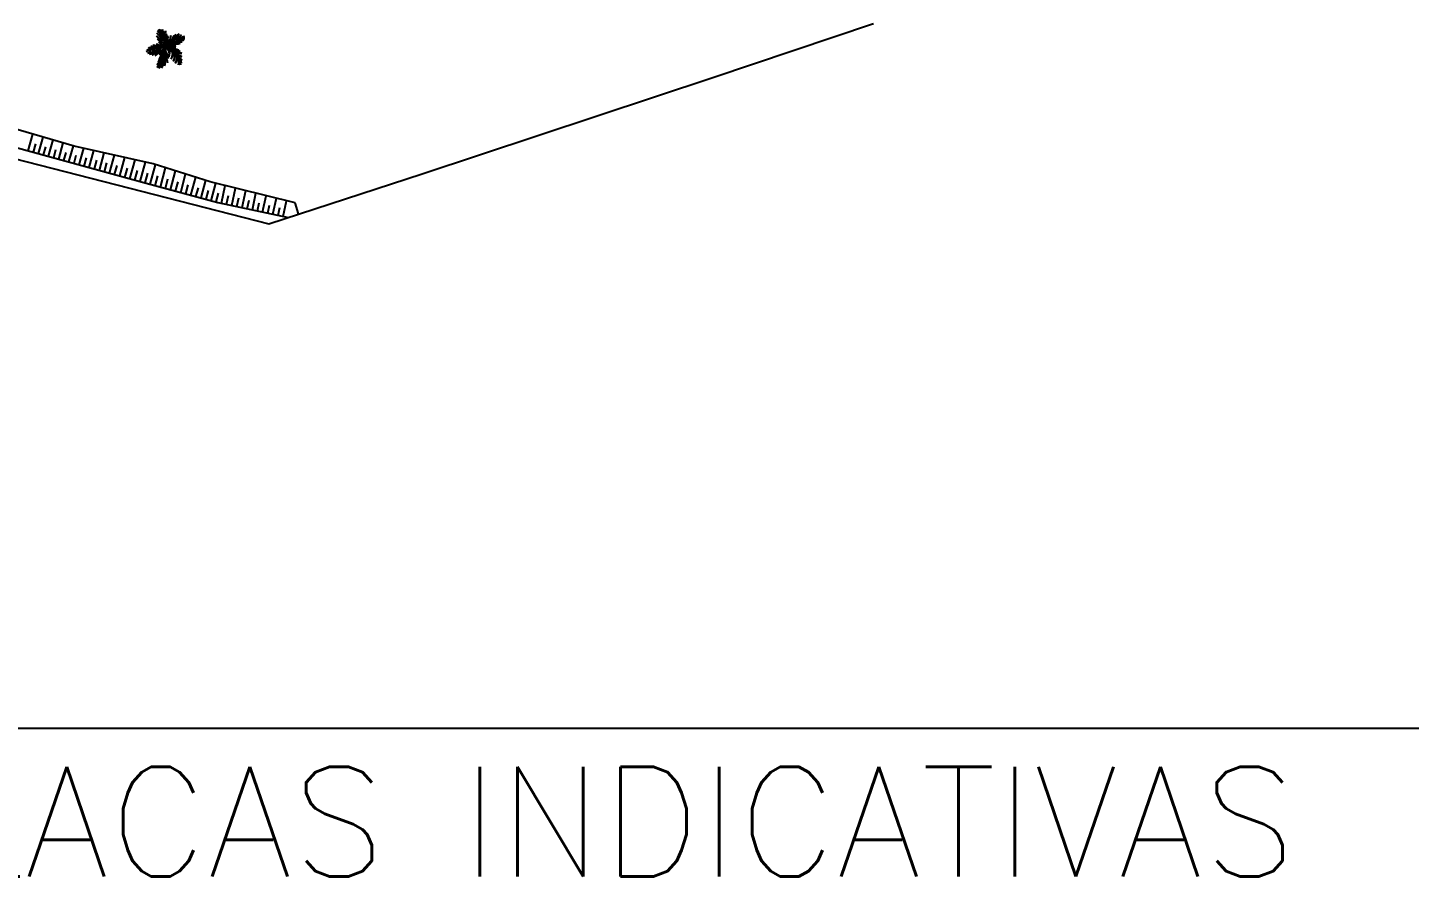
# Model space of a CAD drawing. Header units: metres. Extents: x 341 to 459, y 1341 to 1425.
# Drawn here: x 448.021 to 451.806, y 1408.923 to 1411.248 of the extents above; entities that cross this region are included whole.
import ezdxf
from ezdxf.enums import TextEntityAlignment as Align

# ---------------------------------------------------------------- set-up
doc = ezdxf.new("R2010")
doc.units = ezdxf.units.M
doc.linetypes.add('CONTINUO', pattern=[0])
doc.layers.add('B.ACESSO', color=8, linetype='CONTINUO')
doc.layers.add('GR140', color=4, linetype='Continuous', lineweight=30)
doc.styles.add('R80', font='simplex.shx', dxfattribs={"height": 2})

# ---------------------------------------------------------------- blocks, each defined once
blk = doc.blocks.new('COQUEIRO')
at = {"color": 3}
for points in [[(22791, 37261), (22810, 37245), (22858, 37226), (22861, 37217), (22832, 37226), (22803, 37247)], [(22794, 37288), (22803, 37277), (22844, 37258), (22850, 37244), (22834, 37252), (22819, 37263), (22805, 37274)], [(22799, 37233), (22813, 37220), (22847, 37206), (22866, 37204), (22868, 37193), (22831, 37209), (22813, 37219)], [(22800, 37310), (22806, 37302), (22827, 37290), (22835, 37276), (22821, 37285), (22809, 37297)], [(22815, 37322), (22820, 37317), (22824, 37310), (22825, 37303), (22824, 37296), (22818, 37303), (22819, 37310), (22818, 37316)], [(22841, 37321), (22846, 37311), (22849, 37301), (22849, 37289), (22842, 37268), (22838, 37275), (22845, 37298), (22844, 37309)], [(22871, 37307), (22871, 37296), (22868, 37283), (22863, 37272), (22862, 37260), (22858, 37249), (22853, 37239), (22849, 37249), (22858, 37266), (22859, 37275), (22869, 37296)], [(22878, 37281), (22881, 37268), (22881, 37254), (22877, 37241), (22870, 37230), (22861, 37220), (22859, 37230), (22868, 37239), (22879, 37270)], [(22889, 37263), (22891, 37248), (22890, 37234), (22886, 37219), (22879, 37208), (22868, 37197), (22864, 37207), (22882, 37225), (22889, 37249)], [(22894, 37228), (22896, 37215), (22894, 37204), (22883, 37182), (22873, 37175), (22871, 37181), (22889, 37201), (22893, 37214)], [(22919, 37264), (22913, 37245), (22911, 37224), (22898, 37186), (22909, 37199), (22912, 37212), (22918, 37225), (22917, 37245)], [(22965, 37275), (22950, 37262), (22938, 37246), (22930, 37229), (22924, 37209), (22935, 37217), (22951, 37258)], [(23021, 37208), (22986, 37207), (22957, 37212), (22942, 37221), (22931, 37213), (22947, 37205), (22984, 37201), (23003, 37203)], [(22995, 37276), (22980, 37268), (22965, 37258), (22958, 37243), (22953, 37227), (22967, 37233), (22972, 37256), (22982, 37266)], [(23033, 37222), (23020, 37220), (22980, 37235), (22963, 37232), (22976, 37224), (23004, 37218), (23019, 37218)], [(23015, 37268), (23002, 37261), (22990, 37251), (22981, 37237), (22994, 37241), (23000, 37252)], [(23042, 37231), (23031, 37232), (23013, 37241), (23002, 37240), (23011, 37235), (23031, 37230)], [(23042, 37254), (23031, 37252), (23022, 37248), (23013, 37242), (23022, 37244)], [(22704, 37136), (22710, 37141), (22717, 37144), (22725, 37142), (22731, 37137), (22725, 37136), (22720, 37132), (22714, 37139)], [(22711, 37107), (22721, 37111), (22731, 37118), (22741, 37140), (22736, 37140), (22731, 37137), (22729, 37128), (22718, 37112)], [(22718, 37152), (22726, 37158), (22736, 37160), (22745, 37158), (22753, 37152), (22758, 37145), (22753, 37145), (22748, 37142), (22746, 37149), (22740, 37155)], [(22725, 37098), (22736, 37101), (22757, 37115), (22768, 37136), (22770, 37147), (22758, 37145), (22753, 37121)], [(22737, 37169), (22748, 37172), (22770, 37167), (22780, 37160), (22787, 37151), (22777, 37148), (22771, 37156), (22760, 37162)], [(22748, 37090), (22777, 37111), (22788, 37125), (22796, 37133), (22801, 37143), (22806, 37152), (22793, 37151), (22777, 37116), (22769, 37106), (22759, 37097)], [(22757, 37179), (22770, 37180), (22783, 37178), (22804, 37165), (22811, 37154), (22806, 37155), (22801, 37152), (22778, 37172)], [(22777, 37085), (22808, 37111), (22826, 37144), (22830, 37154), (22820, 37154), (22807, 37124)], [(22786, 37186), (22800, 37186), (22828, 37177), (22839, 37167), (22847, 37155), (22836, 37155), (22829, 37166), (22798, 37185)], [(22811, 37205), (22824, 37193), (22871, 37178), (22874, 37165), (22840, 37180), (22825, 37191)], [(22811, 37094), (22825, 37102), (22838, 37112), (22848, 37123), (22856, 37138), (22861, 37152), (22856, 37155), (22850, 37154), (22845, 37137), (22825, 37106)], [(22823, 37090), (22832, 37097), (22842, 37102), (22853, 37104), (22863, 37104), (22866, 37112), (22853, 37111), (22831, 37100)], [(22844, 37134), (22826, 37130), (22841, 37130)], [(22855, 37135), (22852, 37131), (22860, 37130), (22869, 37126), (22871, 37130), (22871, 37135)], [(22886, 37020), (22886, 37033), (22883, 37046), (22877, 37057), (22869, 37084), (22862, 37096), (22860, 37093), (22860, 37088), (22866, 37077), (22870, 37065), (22872, 37052), (22883, 37032)], [(22893, 37059), (22892, 37077), (22888, 37095), (22870, 37128), (22868, 37123), (22868, 37118), (22888, 37080)], [(22962, 37155), (22941, 37159), (22900, 37156), (22881, 37149), (22895, 37142), (22944, 37155)], [(22963, 37173), (22939, 37172), (22919, 37175), (22894, 37185), (22887, 37176), (22917, 37167), (22933, 37166)], [(22898, 37072), (22905, 37084), (22909, 37111), (22907, 37126), (22903, 37139), (22896, 37142), (22889, 37144), (22896, 37131), (22902, 37102)], [(23002, 37194), (22967, 37188), (22932, 37195), (22916, 37203), (22907, 37196), (22944, 37185), (22965, 37185), (22983, 37188)], [(22999, 37120), (22986, 37131), (22973, 37138), (22957, 37141), (22926, 37140), (22911, 37135), (22920, 37128), (22933, 37134), (22961, 37137), (22987, 37128)], [(22919, 37052), (22937, 37088), (22937, 37099), (22931, 37118), (22923, 37125), (22928, 37111), (22931, 37098), (22925, 37075)], [(23015, 37103), (23004, 37108), (22991, 37111), (22980, 37112), (22964, 37118), (22948, 37119), (22933, 37118), (22940, 37112), (22959, 37111)], [(22938, 37033), (22948, 37051), (22957, 37071), (22963, 37091), (22948, 37102), (22949, 37084), (22943, 37049)], [(23015, 37071), (23002, 37081), (22988, 37089), (22973, 37094), (22957, 37097), (22966, 37086), (22999, 37078)], [(22793, 36979), (22803, 36989), (22810, 36990), (22813, 36993), (22815, 36998), (22809, 36998), (22797, 36991)], [(22795, 37001), (22800, 37010), (22808, 37015), (22827, 37017), (22831, 37021), (22832, 37026), (22824, 37028), (22807, 37023), (22796, 37010)], [(22803, 37026), (22812, 37038), (22833, 37048), (22844, 37047), (22844, 37052), (22847, 37056), (22836, 37058), (22826, 37057), (22810, 37046)], [(22806, 36972), (22814, 36979), (22820, 36987), (22823, 36998), (22819, 37006), (22818, 37001)], [(22807, 37051), (22827, 37069), (22854, 37077), (22857, 37085), (22847, 37085), (22825, 37078)], [(22830, 36976), (22840, 36986), (22846, 36999), (22848, 37014), (22847, 37027), (22842, 37041), (22838, 37038), (22837, 37033), (22841, 37018)], [(22858, 36992), (22864, 37004), (22866, 37016), (22866, 37029), (22858, 37053), (22850, 37064), (22847, 37061), (22846, 37057), (22853, 37046), (22862, 37019)], [(22954, 37016), (22966, 37031), (22975, 37047), (22980, 37066), (22972, 37072), (22971, 37057)], [(23017, 37041), (23009, 37051), (22988, 37067), (22977, 37072), (22981, 37059), (23006, 37048)], [(22986, 37000), (22993, 37038), (22989, 37043), (22985, 37029), (22984, 37015)], [(23010, 37015), (23010, 37024), (23007, 37033), (23002, 37041), (22986, 37050), (22990, 37038), (23008, 37023)]]:
    blk.add_lwpolyline(points, close=True, dxfattribs=at)
for points in [[(22802, 37322), (22817, 37304), (22831, 37285), (22852, 37242), (22868, 37198), (22872, 37175), (22875, 37153)], [(22873, 37150), (22880, 37166), (22891, 37180), (22903, 37194), (22918, 37206), (22935, 37218), (22953, 37228), (22972, 37234), (22990, 37239), (23010, 37242), (23027, 37241), (23044, 37239)], [(22874, 37153), (22847, 37155), (22795, 37152), (22768, 37148), (22742, 37142), (22717, 37133), (22694, 37122)], [(22873, 37151), (22869, 37124), (22862, 37097), (22842, 37044), (22828, 37018), (22813, 36995), (22797, 36974)], [(22873, 37151), (22891, 37144), (22909, 37135), (22943, 37108), (22958, 37093), (22973, 37076), (22983, 37056), (22993, 37038), (23004, 37000)]]:
    blk.add_lwpolyline(points, dxfattribs=at)
blk = doc.blocks.new('sde')
at = {"layer": 'B.ACESSO'}
for p, q in [((334.4925, 221.3378, -0.2602), (334.8224, 221.4488, -0.2602)), ((333.8951, 221.14, -0.2602), (334.4925, 221.3378, -0.2602)), ((333.1804, 221.1967, -0.2895), (333.0488, 221.2352, -0.2895)), ((333.0861, 221.1873, -0.2762), (333.0956, 221.2215, -0.2762)), ((333.107, 221.1815, -0.2762), (333.1163, 221.2154, -0.2762)), ((333.1278, 221.1758, -0.2762), (333.1371, 221.2094, -0.2762)), ((333.0641, 221.1934, -0.2762), (333.3284, 221.1203, -0.2762)), ((333.0965, 221.1844, -0.2762), (333.1012, 221.2014, -0.2762)), ((333.1174, 221.1787, -0.2762), (333.1221, 221.1955, -0.2762)), ((333.1383, 221.1729, -0.2762), (333.1429, 221.1896, -0.2762)), ((333.1487, 221.17, -0.2762), (333.1579, 221.2033, -0.2762)), ((333.1591, 221.1671, -0.2762), (333.1637, 221.1837, -0.2762)), ((333.1695, 221.1642, -0.2762), (333.1787, 221.1972, -0.2762)), ((333.18, 221.1614, -0.2762), (333.1846, 221.178, -0.2762)), ((333.3423, 221.1601, -0.2895), (333.1804, 221.1967, -0.2895)), ((333.1904, 221.1585, -0.2762), (333.1998, 221.1923, -0.2762)), ((333.2113, 221.1527, -0.2762), (333.2209, 221.1876, -0.2762)), ((333.2321, 221.1469, -0.2762), (333.242, 221.1828, -0.2762)), ((333.253, 221.1412, -0.2762), (333.2632, 221.178, -0.2762)), ((333.0569, 221.1715, -0.2602), (333.5803, 221.0368, -0.2602)), ((333.2008, 221.1556, -0.2762), (333.2056, 221.1728, -0.2762)), ((333.2217, 221.1498, -0.2762), (333.2266, 221.1675, -0.2762)), ((333.2425, 221.1441, -0.2762), (333.2476, 221.1622, -0.2762)), ((333.2634, 221.1383, -0.2762), (333.2686, 221.1569, -0.2762)), ((333.2738, 221.1354, -0.2762), (333.2843, 221.1732, -0.2762)), ((333.2843, 221.1325, -0.2762), (333.2896, 221.1517, -0.2762)), ((333.2947, 221.1296, -0.2762), (333.3054, 221.1684, -0.2762)), ((333.3156, 221.1239, -0.2762), (333.3265, 221.1636, -0.2762)), ((333.3364, 221.1182, -0.2762), (333.3472, 221.1585, -0.2762)), ((333.4597, 221.1236, -0.2895), (333.3423, 221.1601, -0.2895)), ((333.3573, 221.1126, -0.2762), (333.3679, 221.1521, -0.2762)), ((333.3051, 221.1268, -0.2762), (333.3106, 221.1464, -0.2762)), ((333.326, 221.121, -0.2762), (333.3314, 221.1411, -0.2762)), ((333.3469, 221.1154, -0.2762), (333.3522, 221.1354, -0.2762)), ((333.3678, 221.1098, -0.2762), (333.373, 221.1293, -0.2762)), ((333.3782, 221.107, -0.2762), (333.3886, 221.1457, -0.2762)), ((333.3887, 221.1042, -0.2762), (333.3938, 221.1233, -0.2762)), ((333.3992, 221.1014, -0.2762), (333.4093, 221.1393, -0.2762)), ((333.4201, 221.0958, -0.2762), (333.4299, 221.1328, -0.2762)), ((333.441, 221.0902, -0.2762), (333.4506, 221.1264, -0.2762)), ((333.634, 221.08, -0.2895), (333.4597, 221.1236, -0.2895)), ((333.4619, 221.0846, -0.2762), (333.4715, 221.1206, -0.2762)), ((333.5803, 221.0368, -0.2602), (333.8951, 221.14, -0.2602)), ((333.3284, 221.1203, -0.2762), (333.4757, 221.081, -0.2762)), ((333.4096, 221.0986, -0.2762), (333.4146, 221.1173, -0.2762)), ((333.4305, 221.093, -0.2762), (333.4354, 221.1113, -0.2762)), ((333.4514, 221.0874, -0.2762), (333.4562, 221.1053, -0.2762)), ((333.4723, 221.0819, -0.2762), (333.4765, 221.1001, -0.2762)), ((333.4829, 221.0794, -0.2762), (333.4907, 221.1158, -0.2762)), ((333.4935, 221.0772, -0.2762), (333.4973, 221.0952, -0.2762)), ((333.504, 221.0749, -0.2762), (333.5117, 221.1106, -0.2762)), ((333.5252, 221.0704, -0.2762), (333.5327, 221.1053, -0.2762)), ((333.5464, 221.0658, -0.2762), (333.5537, 221.1001, -0.2762)), ((333.5675, 221.0613, -0.2762), (333.5747, 221.0948, -0.2762)), ((333.4757, 221.081, -0.2762), (333.6204, 221.05, -0.2762)), ((333.5146, 221.0726, -0.2762), (333.5184, 221.0903, -0.2762)), ((333.5358, 221.0681, -0.2762), (333.5395, 221.0854, -0.2762)), ((333.5569, 221.0636, -0.2762), (333.5606, 221.0805, -0.2762)), ((333.5781, 221.059, -0.2762), (333.5816, 221.0756, -0.2762)), ((333.5887, 221.0568, -0.2762), (333.5957, 221.0895, -0.2762)), ((333.5993, 221.0545, -0.2762), (333.6027, 221.0707, -0.2762)), ((333.6098, 221.0522, -0.2762), (333.6167, 221.0843, -0.2762)), ((333.641, 221.0575, -0.2895), (333.634, 221.08, -0.2895))]:
    blk.add_line(p, q, dxfattribs=at)
at = {"layer": 'B.ACESSO', "xscale": 0.0002280528540756776, "yscale": 0.0002280528540756776, "zscale": 0.0002280528540756776, "rotation": 0.7013537601957971}
blk.add_blockref('COQUEIRO', (328.2565, 212.8622, -0.2898), dxfattribs=at)

msp = doc.modelspace()

# ---------------------------------------------------------------- linework, layer by layer
at = {"color": 4}
msp.add_lwpolyline([(440.9003, 1424.139), (458.4003, 1424.139), (458.4176, 1409.3284), (440.9176, 1409.3284)], close=True, dxfattribs=at)

# ---------------------------------------------------------------- block references
at = {"color": 10, "xscale": 1.333333333333339, "yscale": 1.333333333333339, "zscale": 1.333333333333339}
msp.add_blockref('sde', (3.9083, 1115.9943), dxfattribs=at)

# ---------------------------------------------------------------- texts
at = {"layer": 'GR140', "linetype": 'Continuous', "style": 'R80'}
msp.add_text('PLACAS INDICATIVAS ', height=0.3, dxfattribs=at).set_placement((449.6133, 1409.0729), align=Align.MIDDLE_CENTER)

doc.saveas('drawing.dxf')
